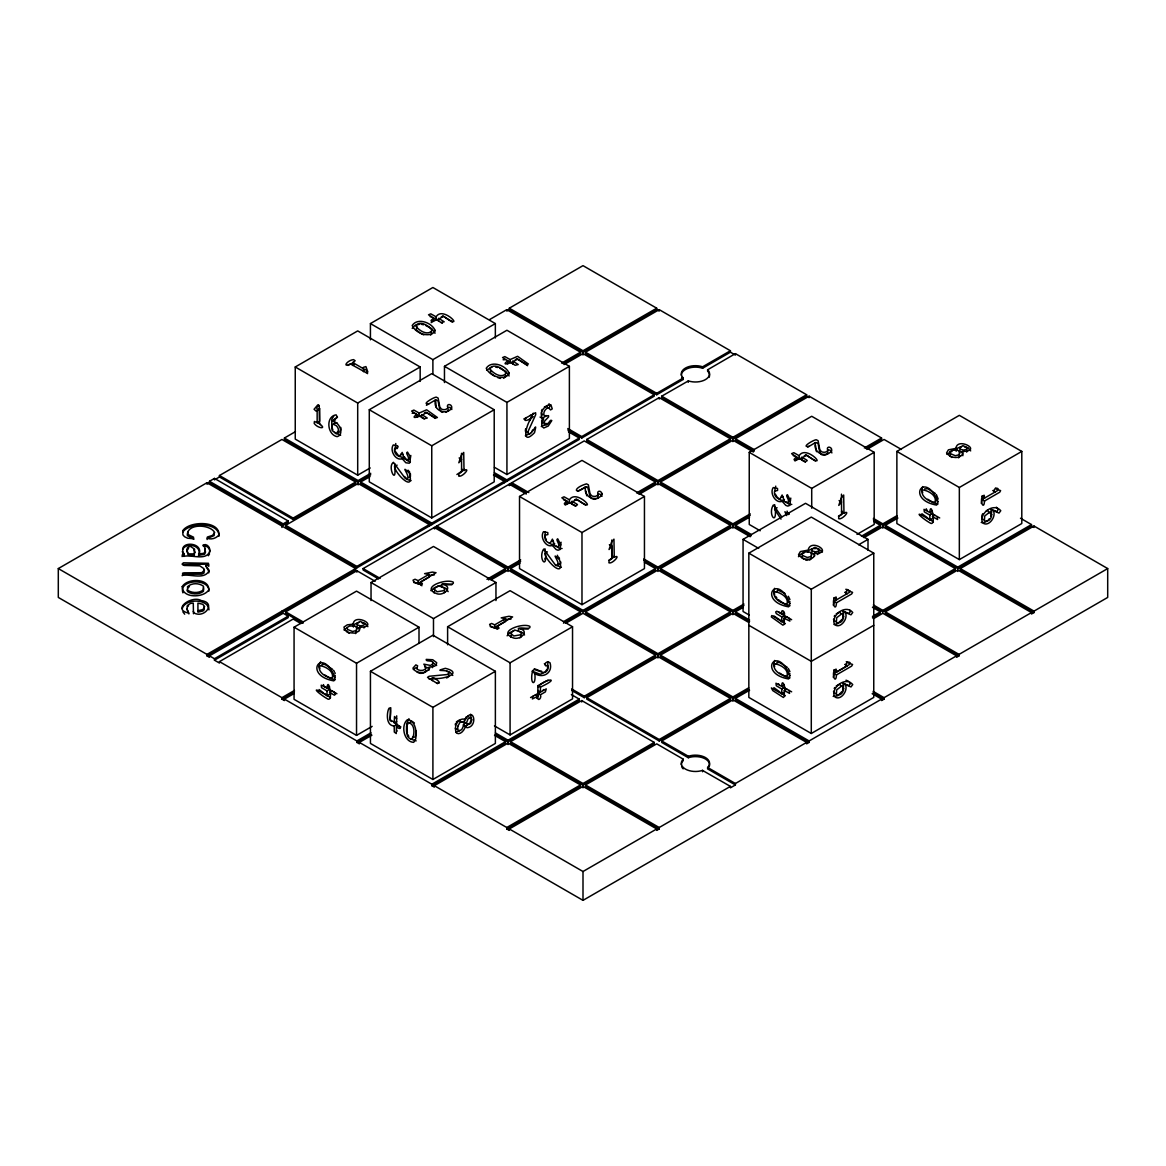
<?xml version="1.0" encoding="UTF-8"?>
<svg xmlns="http://www.w3.org/2000/svg" width="1166" height="1166" viewBox="0 0 1166 1166"><rect width="100%" height="100%" fill="white"/><g stroke="black" fill="none" stroke-linecap="round" stroke-linejoin="round"><path stroke-width="1.5" d="M390.799 707.777L390.085 719.028L391.514 721.535M833.967 602.982L833.253 605.125M833.967 675.114L833.253 677.257M776.235 592.124L777.824 590.083L784.951 593.436M776.235 664.256L777.124 662.346L779.806 662.638L787.298 667.36M471.181 719.772L470.656 714.219M208.772 572.87L208.933 570.028L205.712 565.772L208.933 571.471M208.962 609.891C208.67 598.377 184.986 598.391 182.29 608.55M545.134 531.638L545.222 536.885M208.86 591.177C209.88 578.03 178.223 579.05 182.916 592.853M396.877 448.721L397.781 446.389M981.874 515.459L981.889 518.987L984.206 519.847M525.662 428.796L525.4 430.414A3.862 2.23 -60 0 0 527.119 432.455L528.256 432.032M219.019 536.214C219.354 521.537 188.659 522.47 182.712 532.25M410.301 462.013L410.009 456.168L407.459 452.058C404.602 452.845 410.738 457.859 407.794 460.235L404.427 458.923L402.168 452.408L400.04 456.212C396.44 456.547 393.671 451.81 394.604 448.546L397.635 447.831L397.562 445.849L393.277 444.96C388.832 451.169 397.693 464.112 404.471 456.999L407.153 460.512L410.301 462.042L409.324 463.223L405.841 462.771L401.978 458.442M560.861 562.07L560.657 563.251A3.862 2.23 60 0 1 558.018 563.732M537.905 687.386C542.671 679.239 563.717 676.193 540.426 687.095L537.934 685.652L537.876 696.379L536.666 698.317M455.25 724.902L455.585 723.401M807.98 552.057L808.781 550.425L812.148 548.792M956.033 450.324L957.782 447.977L961.542 446.811M811.332 558.776L811.317 556.561M850.087 590.929L849.154 592.532L833.967 601.306L836.474 602.749L851.646 593.975L852.579 592.372L847.216 590.375L845.51 592.445L847.288 593.742L844.796 592.299M850.087 663.046L849.154 664.664L833.967 673.438L836.474 674.881L851.646 666.107L852.579 664.489L847.216 662.507L845.51 664.576L847.288 665.859L836.474 672.112L833.938 669.925M998.125 489.181L997.192 490.799L982.005 499.558L981.291 503.377M547.539 668.118L547.918 662.055M188.571 548.18L186.779 551.212L188.746 555.322L194.168 555.322L194.722 552.218M194.168 555.322L194.591 549.186L190.233 546.227L187.522 547.641L186.779 549.769L188.746 555.322M204.895 548.807L205.493 552.159L204.618 554.273L198.555 555.41C205.697 541.651 176.416 540.018 183.878 553.792L183.878 555.235L182.071 556.561M198.555 555.41C202.84 546.111 186.749 541.52 182.756 549.332M798.462 556.707L800.386 554.462L803.986 553.121M842.639 618.009L843.601 613.841L842.668 610.926L848.469 613.389L850.014 612.296L849.737 610.168M842.639 690.126L843.601 685.972L842.668 683.057L848.469 685.506L850.014 684.413L849.737 682.299M990.677 516.261L991.654 512.093L990.721 509.178L996.945 511.568L998.271 509.294L996.289 507.166M541.476 411.088L542.117 409.426M412.21 328.389L414.79 325.503L419.745 324.206M337.411 417.137L332.223 421.334C339.044 420.97 344.888 434.568 337.134 436.652C327.194 434.801 325.431 416.408 336.099 414.848L337.411 417.137L332.223 421.334M507.123 635.805L509.44 632.934L514.089 630.485M533.241 413.187L529.568 420.678M182.188 575.712L183.936 574.284L201.733 574.153L204.094 572.914L203.846 570.072M208.772 571.427C203.744 579.75 190.175 573.934 182.625 575.304L182.625 573.206L183.936 572.841L201.733 572.71L204.4 570.218L203.846 568.629L199.838 565.86L184.155 565.452L182.071 564.125L183.397 562.828L208.393 563.28L208.743 564.956L205.712 565.772M469.577 723.212L465.438 726.301C464.636 729.785 460.643 735.236 456.649 733.225C453.341 727.89 457.261 718.037 464.301 719.116L465.219 719.903C473.571 704.934 478.526 726.826 466.968 727.701L463.077 724.975M321.583 665.276L322.37 664.256L325.037 664.547L332.543 669.269M470.262 722.118L470.802 720.982M464.491 469.417L456.897 474.504M774.588 588.32L773.86 590.929L774.647 594.5M774.588 660.452L773.86 663.06L774.647 666.631M922.627 486.586L921.898 489.181L922.7 492.752M208.743 566.399L208.393 564.723L206.688 564.155L182.712 564.606M335.181 675.58L333.534 676.703M789.936 601.539L788.303 602.676M789.936 673.671L788.303 674.793M611.859 546.154L609.046 549.536L611.582 542.015L613.957 539.158L614.249 557.275C621.653 553.573 612.398 564.402 608.914 562.799L609.118 560.598L611.859 558.645L611.859 546.154L609.352 544.711M530.341 415.227L532.833 416.67C527.119 420.168 519.584 448.123 534.509 432.673C537.643 419.979 533.751 432.251 529.626 433.898A3.862 2.23 -60 0 1 527.892 431.857L535.733 414.63L535.617 412.691L523.782 419.017M532.017 431.231L532.673 429.992M188.207 531.375L187.362 535.617L193.993 539.144M546.985 669.269L545.367 671.587M540.062 417.078L543.545 418.988L541.738 424.497L542.103 426.552L543.779 427.995L548.268 426.027L551.81 420.547C549.711 418.463 548.428 426.29 544.916 424.92L544.362 421.349L548.559 416.962L548.545 415.635C544.843 415.592 540.63 418.9 541.782 422.923L544.435 423.098M834.215 616.289L834.739 615.429M834.215 688.421L834.739 687.561M982.253 514.556L982.778 513.681M333.84 424.424L334.205 423.229L337.28 423.141M395.77 443.517L394.997 450.149M775.74 486.135L774.676 491.265M841.969 619.365L837.815 623.621L834.142 624.524M841.969 691.496L837.815 695.752L833.194 696.394M208.335 555.73L209.486 553.952M434.729 590.521L434.073 592.896M511.32 634.727L510.664 637.117M490.42 370.22L490.653 373.135L494.646 376.05M333.913 415.606L331.727 419.775L331.785 426.596M318.741 405.214L316.569 407.823L317.648 409.645L319.644 408.741L319.644 421.247L317.152 422.69L314.412 421.465L314.208 423.447C317.939 428.753 327.529 429.219 319.542 424.06L319.251 405.622L317.779 404.894L314.077 409.266L316.03 411.088L319.644 408.741M409.689 722.526L411.948 721.302L414.382 722.993M430.91 590.666L434.422 587.708L440.908 585.332M988.229 520.051L989.191 518.914M343.97 629.961L347.308 627.716M946.777 454.172L952.024 451.373M187.332 606.99L188.528 605.679M486.645 370.118L492.023 367.101M413.347 669.517L415.868 667.754L417.122 668.133M408.96 718.693L406.657 723.78L407.357 732.846M542.875 690.447L543.735 689.543M802.427 555.672L801.742 557.523L803.797 559.228M950.465 453.924L949.78 455.775L951.835 457.48M547.043 423.375L541.286 426.552M548.792 408.333L549.856 406.438L549.026 403.698M546.067 415.519L544.507 416.189C542.423 413.245 545.134 408.479 548.428 407.648L550.571 409.922L552.247 408.872L550.877 404.719C544.551 404.063 537.613 414.907 543.545 418.988M357.277 625.093L356.985 627.104L359.682 628.576M812.046 551.066L811.755 553.063L814.436 554.55M960.084 449.318L959.793 451.315L962.489 452.802M363.894 627.935L364.681 627.221M432.455 667.652L433.023 665.261M966.701 452.146L966.949 449.989M456.416 721.841L459.04 720.253L461.969 722.352M526.114 417.807C521.377 423.171 531.419 419.148 532.833 416.67M355.674 633.604L356.563 630.602M958.481 457.83L959.385 457.028M402.999 454.361L400.419 454.405M549.273 543.094L551.839 544.507L554.71 543.735C547.933 550.848 539.071 537.905 543.502 531.696L547.787 532.585L547.86 534.567L544.828 535.281C543.895 538.546 546.665 543.283 550.265 542.948L552.407 539.144L553.252 541.082L552.188 541.651M775.419 494.195C776.731 497.343 780.797 502.269 784.427 499.602C777.664 506.714 768.802 493.772 773.233 487.577L777.518 488.452L777.591 490.449L774.559 491.163C773.626 494.428 776.396 499.15 779.996 498.829L782.124 495.011L782.984 496.964L781.205 497.401M187.566 588.116L189.388 586.556M533.051 696.189L532.381 698.944L537.905 696.204C536.608 702.34 542.19 698.726 540.426 694.747L545.367 691.89L546.256 688.902L530.559 697.56M614.453 556.721L608.681 560.35M466.342 716.682L464.083 721.244L465.861 723.401M844.184 512.588L838.412 516.232M320.708 661.647L319.09 664.97L319.892 668.541M547.991 680.157L537.934 685.652M597.211 498.552L598.26 497.722C596.467 494.107 599.936 492.256 602.064 496.25M430.502 335.123L431.712 333.767L431.362 331.946M924.682 488.86L927.845 488.773L935.351 493.48M530.413 433.315L525.341 435.807M681.308 764.765A14.138 8.162 0 0 1 683.189 760.684L683.276 759.183L656.706 743.85L585.492 784.951L585.492 786.394L659.213 828.953L659.213 827.51L585.492 784.951M809.117 742.407L735.411 699.848L735.411 698.405L809.117 740.964L809.117 742.407L806.624 743.85L806.624 742.407L735.411 783.508L735.411 784.951L707.602 768.904L707.675 767.403A14.138 8.162 0 0 0 705.43 757.55A14.138 8.162 0 0 0 688.363 756.253L661.705 740.964L661.705 742.407L688.275 757.74A14.138 8.162 0 0 1 704.045 758.279A14.138 8.162 0 0 1 709.088 766.878M417.166 326.888L416.029 329.555L419.585 332.631M459.608 730.426L455.717 732.394M431.201 322.618L433.679 321.102L433.679 318.216C424.22 324.935 443.197 318.522 442.818 315.855L452.248 322.151M544.333 672.52L540.222 674.283L532.221 671.208C540.426 680.317 553.573 673.992 550.002 662.769C546.271 659.723 542.35 665.903 548.035 665.932L548.035 668.672A3.862 2.23 -60 0 1 545.396 672.184L542.846 672.461L534.407 669.488L532.658 670.625C529.072 684.908 536.637 687.357 534.728 672.651M836.226 613.826L839.52 612.135L840.73 613.418M836.226 685.958L839.52 684.267L840.73 685.55M987.121 521.042L984.498 522.47L981.233 522.514M354.173 364.594L352.744 365.424L352.744 362.539L355.164 360.775L353.56 359.624C347.089 360.192 341.886 368.252 350.354 363.923L366.474 372.887L367.844 371.969L365.905 366.59L363.355 367.363L363.573 371.677L363.792 369.491L365.905 369.476L367.567 373.659M370.205 467.96L357.7 475.174L295.246 439.101L295.246 366.984L357.7 330.911L420.168 366.984L420.168 381.399M370.424 339.802L370.424 323.58L432.892 287.506L495.346 323.58L495.346 337.994M347.949 365.439L353.56 362.495M442.395 323.332L428.534 314.805L430.779 313.843L436.113 316.802C443.299 304.938 466.939 332.295 444.188 316.715M960.288 568.571L1033.994 611.13L1033.994 612.573L960.288 570.014L960.288 568.571L1033.994 526.026L1107.7 568.571L1107.7 597.429L583 900.356L58.3 597.429L58.3 568.571L206.965 482.739L355.63 568.571L355.63 570.014L206.965 655.846L206.965 654.403L355.63 568.571M209.457 482.739L209.457 481.296L214.457 478.41L288.162 520.969L288.162 522.412L283.178 525.298L209.457 482.739L206.965 484.181L206.965 482.739M219.456 476.967L219.456 475.524L281.924 439.465L355.63 482.024L355.63 483.467L293.162 519.526L219.456 476.967L214.457 479.853L214.457 478.41M370.73 474.751L358.122 482.024L284.417 439.465L284.417 438.022L295.45 431.653M489.472 319.644L506.787 309.646L580.508 352.19L580.508 353.633L563.178 363.646M509.294 309.646L509.294 308.203L583 265.644L656.706 308.203L656.706 309.646L583 352.19L509.294 309.646L506.787 311.089L506.787 309.646M295.246 366.984L357.7 403.042L420.168 366.984M370.424 323.58L432.892 359.638L495.346 323.58M369.287 409.732L431.755 373.659L494.209 409.732L494.209 481.85L431.755 517.923L369.287 481.85L369.287 409.732L431.755 445.791L494.209 409.732M444.465 382.55L444.465 366.328L506.933 330.255L569.387 366.328L569.387 438.445L506.933 474.518L494.442 467.304M426.435 405.316L435.545 399.923C432.411 410.432 445.951 415.854 451.752 408.217C452.525 403.48 445.208 403.174 448.021 408.1L445.645 409.47A3.862 2.23 0 0 1 441.287 408.945L439.771 406.861L438.125 398.072L436.273 397.14C433.052 397.387 420.576 405.214 428.986 403.713M512.676 363.894L512.676 361.023L518.214 364.55L515.183 365.279L502.575 357.554L504.82 356.592L510.154 359.565L517.587 356.315L528.373 363.996L526.638 364.564L518.229 359.463L515.357 359.449M416.743 417.355L416.743 414.469C407.298 421.188 426.275 414.775 425.882 412.094L435.312 418.405M416.743 414.469L411.598 411.059L413.857 410.082L419.192 413.055L426.625 409.805L437.396 417.501L435.676 418.055L427.266 412.953L424.38 412.939M209.457 481.296L283.178 523.855L288.162 520.969M219.456 475.524L293.162 518.083L355.63 482.024M284.417 438.022L358.122 480.581L370.73 473.309M561.604 363.107L580.508 352.19M509.294 308.203L583 350.747L656.706 308.203M568.41 431.77L579.254 438.022L579.254 439.465L356.883 567.857L285.67 526.74L285.67 525.298L358.122 483.467L429.336 524.583L429.336 526.026M360.629 482.024L431.843 523.14L431.843 524.583L360.629 483.467L360.629 482.024L370.074 476.559M564.096 364.55L583 353.633L654.213 394.749L654.213 396.192L581.747 438.022L567.813 429.977M730.412 350.747L702.602 366.809A14.138 8.162 0 0 0 685.448 368.062A14.138 8.162 0 0 0 683.189 377.915L683.276 379.416L656.706 394.749L585.492 353.633L585.492 352.19L659.213 309.646L730.412 350.747L730.412 352.19L702.602 368.252A14.138 8.162 0 0 0 681.308 375.277M394.618 466.56C394.778 473.25 415.213 493.757 409.31 473.105C399.88 464.039 408.566 473.556 407.925 477.958A3.862 2.23 60 0 1 405.287 478.424L393.438 462.334C386.893 466.56 397.052 486.411 394.618 466.56L397.11 465.117M444.465 366.328L506.933 402.387L569.387 366.328M461.517 469.096L464.01 470.539C471.414 466.837 462.159 477.666 458.675 476.063L458.879 473.862L461.619 471.909L461.517 453.312M285.67 525.298L356.883 566.414L579.254 438.022M567.813 428.534L581.747 436.58L654.213 394.749M585.492 352.19L656.706 393.306L683.276 377.973M206.965 655.846L209.457 657.289L209.457 655.846L283.178 613.287L288.162 616.173L288.162 617.616L214.457 660.175L214.457 658.732L288.162 616.173M303 623.3L285.67 613.287L285.67 611.844L356.883 570.742L375.16 581.295M378.6 578.948L363.122 570.014L363.122 568.571L584.253 440.908L655.452 482.024L655.452 483.467L638.137 493.466M586.746 439.465L659.213 397.635L730.412 438.751L730.412 440.194L657.959 482.024L586.746 440.908L586.746 439.465L657.959 480.581L730.412 438.751M661.705 396.192L688.363 380.903A14.138 8.162 0 0 0 705.43 379.606A14.138 8.162 0 0 0 707.675 369.753L735.411 353.633L806.624 394.749L806.624 396.192L732.918 438.751L661.705 397.635L661.705 396.192L732.918 437.308L806.624 394.749M520.648 561.298L508.041 568.571L436.827 527.469L434.335 528.898L434.335 527.469L505.548 568.571L505.548 570.014L488.51 579.852M525.72 492.227L511.787 484.181L509.294 485.624L509.294 484.181L526.318 494.02M214.457 660.175L219.456 663.06L219.456 661.618L293.162 619.059L300.974 623.577M519.526 496.468L581.98 460.395L644.448 496.468L644.448 568.585L581.98 604.658L519.526 568.585L519.526 496.468L581.98 532.527L644.448 496.468M371.036 600.563L371.036 582.519L433.49 546.46L495.958 582.519L495.958 600.563M372.143 726.374L356.534 735.382L294.065 699.323L294.065 627.191L356.534 591.133L419.002 627.191L419.002 643.428M421.946 585.74L420.503 584.909L420.503 582.023C427.397 586.585 413.391 583.991 413.041 580.172L415.052 579.24L418.113 580.639L428.928 574.386L428.928 577.272L418.113 583.525L413.653 582.432M420.503 582.023L436.04 572.725L432.382 572.083L424.599 573.643L428.928 574.386M578.045 491.265L585.769 486.892L587.679 487.096L590.011 496.483L591.526 498.567M566.982 501.205C557.537 507.924 576.5 501.511 576.121 498.829C601.51 517.004 577.083 487.68 569.431 499.791L564.082 496.818L561.837 497.795L566.982 501.205L566.982 504.091L565.219 505.097M219.456 661.618L281.924 697.676L294.473 690.432M486.965 579.298L505.548 568.571M436.827 527.469L436.827 526.026L508.041 567.128L520.648 559.855M636.563 492.941L655.452 482.024M281.924 697.676L281.924 699.119L294.473 691.875M281.924 699.119L284.417 700.562L284.417 699.119L293.832 693.697M491.017 579.852L508.041 570.014L580.508 611.844L580.508 613.287L563.47 623.125M644.434 562.201L655.452 568.571L655.452 570.014L583 611.844L510.548 570.014L510.548 568.571L519.992 563.12M639.055 494.384L657.959 483.467L730.412 525.298L730.412 526.74L657.959 568.571L643.778 560.394M750.248 515.299L732.918 525.298L660.452 483.467L660.452 482.024L732.918 440.194L753.396 452.014M754.315 451.096L735.411 440.194L735.411 438.751L809.117 396.192L881.583 438.022L881.583 439.465L865.901 448.516M547.35 551.853L544.843 553.296C545.018 559.986 565.452 580.493 559.534 559.84C550.119 550.789 558.791 560.292 558.164 564.694A3.862 2.23 60 0 1 555.526 565.175L543.677 549.069C537.351 558.849 548.705 572.404 544.959 548.792M371.036 582.519L433.49 618.592L495.958 582.519M294.065 627.191L356.534 663.265L419.002 627.191M323.419 684.559L324.031 686.22L329.526 689.47L327.019 690.913L321.524 687.663L321.218 685.142L327.019 688.086L329.526 686.643M327.019 688.086C327.996 675.347 333.622 700.912 328.083 699.177C319.542 694.644 307.124 683.159 327.019 695.738L329.526 694.295M760.174 530.778L749.242 524.467L749.242 452.335L811.711 416.277L874.179 452.335L874.179 524.467L856.995 534.378M370.438 671.295L432.907 635.222L495.375 671.295L495.375 743.427L432.907 779.486L370.438 743.427L370.438 671.295L432.907 707.354L495.375 671.295M447.613 644.769L447.613 626.74L510.081 590.681L572.535 626.74L572.535 698.871L510.081 734.93L494.457 725.922M611.742 540.047L611.742 555.832L612.514 555.38M497.08 629.115L497.08 626.229C503.989 630.791 489.982 628.197 489.633 624.378L491.629 623.46L494.69 624.859L505.519 618.607L505.519 621.493L494.69 627.745L490.23 626.638M497.08 626.229L512.617 616.931L508.959 616.289L501.191 617.863L505.519 618.607M807.761 447.146L815.515 442.541C812.367 453.049 825.907 458.457 831.708 450.819C832.48 446.082 825.164 445.776 827.977 450.703L825.615 452.073A3.862 2.23 0 0 1 821.258 451.548L819.742 449.478L818.095 440.675L816.229 439.742C813.008 440.005 800.532 447.831 808.956 446.33M796.713 457.072C787.254 463.791 806.231 457.378 805.852 454.711C831.241 472.871 806.814 443.561 799.147 455.673L793.813 452.7L791.568 453.661L796.713 457.072L796.713 459.958L794.95 460.978M284.417 699.119L356.883 740.964L370.992 732.802M563.47 621.682L580.508 611.844M510.548 568.571L583 610.401L655.452 568.571M643.778 558.951L657.959 567.128L730.412 525.298M660.452 482.024L732.918 523.855L750.248 513.856M864.327 447.977L881.583 438.022M356.883 740.964L356.883 742.407L370.992 734.245M356.883 742.407L359.376 743.85L359.376 742.407L371.925 735.163M565.976 623.125L583 613.287L655.452 655.132L655.452 656.575L584.253 697.676L571.646 690.403M585.492 611.844L657.959 570.014L730.412 611.844L730.412 613.287L657.959 655.132L585.492 613.287L585.492 611.844L657.959 653.689L730.412 611.844M743.937 605.489L732.918 611.844L660.452 570.014L660.452 568.571L732.918 526.74L750.248 536.739M751.166 535.835L735.411 526.74L735.411 525.298L749.592 517.106M866.834 449.42L884.076 439.465L901.405 449.464M396.702 721.623L394.21 723.066L394.502 716.507L396.644 718.766M400.9 726.957L399.151 725.937L396.644 727.38C407.196 732.204 392.155 718.985 390.027 720.646C393.059 689.572 379.883 725.398 394.21 725.966L396.702 724.523M777.081 507.735L774.574 509.163L781.016 519.132M749.242 452.335L811.711 488.394L874.179 452.335M447.613 626.74L510.081 662.798L572.535 626.74M749.315 615.109L743.063 611.494L743.063 539.377L805.531 503.304L868 539.377L868 550.192M896.873 451.417L959.341 415.344L1021.795 451.417L1021.795 523.534L959.341 559.607L896.873 523.534L896.873 451.417L959.341 487.475L1021.795 451.417M748.834 553.165L811.288 517.092L873.757 553.165L873.757 697.414L811.288 733.487L748.834 697.414L748.834 553.165L811.288 589.224L873.757 553.165M842.246 511.262L841.473 511.699L843.965 513.142C851.369 509.455 842.129 520.284 838.645 518.666L838.835 516.48L841.575 514.527L841.473 494.165M431.843 784.237L505.548 741.678L505.548 743.121L431.843 785.68L431.843 784.237L359.376 742.407M495.448 732.962L508.041 740.235L579.254 699.119L579.254 700.562L508.041 741.678L495.448 734.405M571.646 688.96L584.253 696.233L655.452 655.132M660.452 568.571L732.918 610.401L743.937 604.046M861.426 536.214L880.33 525.298L880.33 526.74L863 536.739M873.378 518.404L882.822 523.855L896.945 515.707M873.378 519.847L882.822 525.298L896.945 517.15M431.843 785.68L434.335 787.123L434.335 785.68L508.041 743.121L580.508 784.951L580.508 786.394L506.787 828.953L506.787 827.51L580.508 784.951M510.548 741.678L581.747 700.562L654.213 742.407L654.213 743.85L583 784.951L510.548 743.121L510.548 741.678L583 783.508L654.213 742.407M586.746 697.676L657.959 656.575L730.412 698.405L730.412 699.848L659.213 740.964L586.746 699.119L586.746 697.676L659.213 739.521L730.412 698.405M748.659 689.31L732.918 698.405L660.452 656.575L660.452 655.132L732.918 613.287L748.659 622.382M749.592 621.478L735.411 613.287L735.411 611.844L743.296 607.297M863.933 537.657L882.822 526.74L955.289 568.571L955.289 570.014L882.822 611.844L873.378 606.393M1033.994 526.026L1033.994 527.469L1031.487 526.026L957.782 568.571L885.329 526.74L885.329 525.298L897.878 518.054M858.628 544.784L868 539.377M932.319 510.868L929.827 512.311C930.803 499.558 936.429 525.123 930.891 523.388C922.35 518.855 909.932 507.37 929.827 519.949L932.319 518.506M939.709 517.952L924.026 509.367L924.332 511.874L929.827 515.124L932.319 513.681M934.841 515.139L932.348 516.582L937.581 519.497L937.202 516.567M781.788 614.059C780.389 607.705 785.884 611.567 784.31 615.517L781.788 616.872L776.294 613.622L775.696 611.961L776.847 611.203L781.788 614.059L784.281 612.616M982.005 499.558L984.512 501.001L999.685 492.241L1000.617 490.624L995.254 488.627L993.549 490.697L995.327 491.994L992.834 490.551M778.451 611.727L784.281 615.429L784.281 620.254L781.788 621.697L773.131 616.071L771.732 615.59L771.353 616.931L782.852 625.136L784.31 624.335L784.31 618.33L786.802 616.887L791.656 619.7M660.452 655.132L732.918 696.962L748.659 687.867M872.46 616.391L880.33 611.844L880.33 613.287L872.46 617.834M873.378 604.95L882.822 610.401L955.289 568.571M885.329 525.298L957.782 567.128L1031.487 524.583L1031.487 526.026M506.787 828.953L509.294 830.396L509.294 828.953L583 786.394L656.706 828.953L656.706 830.396L659.213 828.953M661.705 740.964L732.918 699.848L806.624 742.407M735.411 698.405L749.592 690.214M873.378 618.752L882.822 613.287L956.543 655.846L956.543 657.289L959.035 655.846L959.035 654.403L885.329 611.844L885.329 613.287L959.035 655.846M885.329 611.844L957.782 570.014L1031.487 612.573L1031.487 614.016L1033.994 612.573M873.757 625.282L811.288 661.355L748.834 625.282M784.281 684.748L781.788 686.191C781.73 676.907 786.861 689.441 784.281 692.385L781.788 693.828L771.382 687.925L772.752 690.607L783.392 697.472L784.31 696.452L784.31 690.461L786.802 689.019M791.656 691.817L775.973 683.232L776.294 685.754L781.788 689.004L784.281 687.561M509.294 828.953L583 871.512L656.706 828.953M659.213 827.51L730.412 786.394L730.412 787.837L735.411 784.951M809.117 740.964L881.583 699.119L881.583 700.562L884.076 699.119L884.076 697.676L956.543 655.846M959.035 654.403L1031.487 612.573M1033.994 611.13L1107.7 568.571M434.626 400.594L436.273 400.025L438.125 400.958L439.771 409.747L441.287 411.831A3.862 2.23 0 0 0 442.614 412.356M814.582 443.197L816.229 442.628L818.095 443.561L819.742 452.364L821.258 454.434A3.862 2.23 0 0 0 825.615 454.959L827.977 453.589C825.615 449.333 831.081 448.458 831.883 452.933M503.639 378.294L505.767 376.516L505.403 374.694M688.275 756.297L688.363 757.696M730.412 786.394L702.5 770.391A14.138 8.162 0 0 1 685.448 769.094A14.138 8.162 0 0 1 683.189 759.241M817.162 554.55L819.45 553.18L818.896 551.737M447.657 407.4L449.974 407.459L451.84 409.514M808.898 560.205L810.443 559.578M445.645 412.356L448.021 410.986L448.225 409.528M544.42 406.817L546.898 406.438L547.612 407.969M446.418 677.927L447.948 677.344M441.302 316.7L443.546 316.452M574.619 499.675L578.788 500.593M804.351 455.556L807.222 455.571L815.282 461.007M403.567 457.626L399.049 456.358L395.463 451.577M503.114 359.769L505.301 359.638M412.137 413.26L414.338 413.143L424.205 418.769L427.237 418.04L421.698 414.513L421.698 417.399L424.22 418.842M183.878 553.792L182.071 555.118L183.834 556.386C191.137 554.185 207.096 561.633 209.865 550.629C210.026 547.291 207.082 543.575 203.511 544.813L202.869 545.382L204.895 547.364L205.245 551.882L203.598 553.34L198.555 553.967M791.787 504.397L789.324 504.426L786.073 502.123M562.056 548.516L559.607 548.545L556.342 546.242M358.734 622.6L354.012 624.466L353.385 627.031C350.106 610.241 382.433 626.667 359.565 627.293L359.565 630.179M416.175 740.891L411.015 739.113M441.885 584.326C444.421 582.475 454.653 586.104 453.312 582.198C446.593 578.219 420.664 587.066 435.982 593.392C443.576 597.05 454.521 585.944 441.885 584.326L441.885 587.198M518.476 628.532C521.013 626.696 531.244 630.325 529.903 626.404C523.184 622.425 497.241 631.287 512.574 637.613C520.153 641.271 531.113 630.15 518.476 628.532L518.476 631.418M936.342 500.928L938.091 498.888L936.342 494.544M428.811 575.508L434.452 574.809M429.117 679.166L433.985 678.787M197.929 610.722L202.942 609.57L204.604 606.524L202.695 604.265L197.929 603.114L197.929 612.165L202.942 611.013L204.196 609.731L204.137 606.816M203.511 546.256C207.082 545.018 210.026 548.734 209.865 552.072M511.043 619.029L503.45 619.7M411.146 480.611L408.042 479.853L404.471 476.5M561.385 567.361L556.153 565.044M445.762 584.749L451.825 584.793M520.969 629.028L528.402 628.999M432.324 680.667L432.324 677.781C438.212 680.973 466.181 673.525 445.339 668.322C432.775 671.966 445.368 669.197 448.852 671.951A3.862 2.23 0 0 1 447.948 674.458L429.117 676.28L427.499 677.359L437.571 683.684M813.504 548.559L816.404 548.574M340.661 435.166L334.627 432.324M188.746 553.879L194.168 553.879M428.971 670.231L428.971 667.346L434.656 666.15L436.259 664.809L436.652 662.638L432.717 659.737L426.202 659.402C425.444 662.259 432.863 659.46 433.431 663.206L430.618 665.465L423.841 664.154L425.954 667.302L429.686 668.424M986.363 510.679L987.558 510.387L989.176 513.011M430.167 316.7L431.26 316.89M793.201 455.556L799.147 458.544L799.147 455.673M563.47 499.689L569.431 502.677L569.431 499.791M465.438 726.301L463.762 725.82M836.168 621.595L833.85 620.735L833.544 619.175M836.168 693.726L833.85 692.866L833.544 691.307M938.076 503.974L933.092 502.648L927.713 499.223M790.038 605.722L785.053 604.396L778.261 599.63M790.038 677.854L785.053 676.528L779.675 673.103M335.269 679.763L330.284 678.423L324.906 675.012M956.193 448.356L948.424 449.828L946.588 452.889C949.896 457.961 959.05 459.593 962.737 454.07L962.373 451.519C985.241 450.878 952.913 434.466 956.193 451.242M353.385 624.145L347.308 624.83L343.97 627.075L344.786 630.106L349.042 633.255M995.443 488L997.732 488.437M848.513 589.821L845.802 589.296M993.213 510.621L999.014 513.084L1000.763 510.737C994.088 502.269 979.046 512.996 982.399 522.528C988.083 528.198 996.945 516.334 993.213 510.621L990.721 509.178M845.175 612.369L850.976 614.832L852.725 612.485C846.05 604.017 830.994 614.744 834.36 624.276C840.045 629.946 848.906 618.082 845.175 612.369L842.668 610.926M845.175 684.5L850.976 686.949L852.725 684.602C846.05 676.149 830.994 686.876 834.36 696.408C840.045 702.078 848.906 690.214 845.175 684.5L842.668 683.057M467.581 716.172L469.082 717.003M334.729 419.891L335.473 419.979M540.339 671.018L541.636 671.179M814.32 553.267C834.71 553.85 810.632 537.439 808.155 550.104L800.386 551.576L798.55 554.637C801.858 559.709 810.997 561.342 814.699 555.818L814.32 553.267L814.32 556.153M846.268 661.734L849.693 662.317M964.442 446.826L968.217 448.05L970.68 450.892M361.649 622.615L365.41 623.825L367.873 626.681M805.575 560.03L807.266 560.35M446.68 671.31L450.222 672.476L452.802 675.435M544.376 663.585L545.732 665.815M421.596 324.352L423.579 324.76M495.652 367.101L497.62 367.509M441.127 322.53L444.173 321.801L438.635 318.274L438.635 321.146M442.934 587.46L445.82 588.393L448.152 591.628M519.511 631.666L522.397 632.613L524.54 634.974M456.839 729.493L455.338 728.269M497.809 377.653L500.418 378.44M424.715 666.908L426.086 667.914C424.57 671.193 419.075 671.222 416.714 668.788L417.617 665.801L415.868 664.868L412.953 668.133C415.548 673.933 428.418 674.516 428.971 667.346M788.405 501.336L790.242 501.395L790.796 498.086M408.45 458.719L410.286 458.792L410.826 455.469M558.689 545.455L560.525 545.528L561.065 542.219M817.76 548.822L822.467 551.926M436.667 683.043C443.692 684.457 435.18 677.767 432.324 677.781M542.584 414.95L541.257 412.735M337.309 431.93L339.976 432.032L340.953 429.103A4.3 2.492 60 0 0 340.705 427.324M845.991 680.201L848.25 681.046M534.29 668.73L538.838 670.435M425.692 325.474L431.799 328.681L435.049 333.228M499.733 368.223L505.84 371.429L509.09 375.977M412.4 737.349L415.285 736.999L416.247 730.98M702.5 366.765L702.602 368.252M432.717 662.623L436.652 665.524M423.768 334.904L420.591 333.301M1020.469 518.214L1031.487 524.583M656.706 309.646L659.213 311.089L659.213 309.646M730.412 352.19L735.411 355.076L735.411 353.633M806.624 396.192L809.117 397.635L809.117 396.192M799.235 458.53L805.385 461.678L807.207 460.657L806.697 460.031L801.669 457.13L801.669 460.016L805.429 462.188M735.411 438.751L754.315 449.653M839.083 500.578L841.575 502.021L838.777 505.403L841.298 497.882L843.688 495.04L843.965 513.142M874.034 521.654L880.33 525.298M735.411 525.298L751.166 534.392M872.46 607.297L880.33 611.844M743.063 539.377L758.687 548.384M352.744 362.539L363.573 368.791M784.31 615.517L789.163 618.315L789.878 621.099L784.31 618.33M569.504 502.663L575.654 505.811L577.476 504.776L576.966 504.149L571.938 501.249L571.938 504.135L575.712 506.306M844.796 664.416L847.288 665.859M494.413 472.711L506.787 479.853L506.787 481.296L494.413 474.154M528.825 492.577L511.787 482.739L511.787 484.181M735.411 611.844L749.592 620.035M873.101 691.351L884.076 697.676M873.101 692.779L884.076 699.119M493.466 475.043L504.295 481.296L504.295 482.739M872.168 693.697L881.583 699.119M459.113 457.976L461.619 459.419L458.806 462.785L461.342 455.265L463.718 452.423L464.01 470.539M611.742 555.832L614.249 557.275M784.31 690.461L789.542 693.376L789.163 690.447M320.519 424.497L316.715 422.005M363.122 568.571L380.16 578.409M707.602 767.461L735.411 783.508M355.63 570.014L354.377 569.3L354.377 570.742M571.369 694.572L579.254 699.119M537.934 690.491L540.426 691.934L540.426 687.095M537.934 693.304L540.426 694.747M535.413 694.761L537.905 696.204M285.67 611.844L303 621.857M494.515 735.309L505.548 741.678M336.901 693.726L332.033 690.928L329.541 692.371L334.394 695.169L335.385 694.353L334.394 692.356L329.541 689.543M58.3 568.571L206.965 654.403M209.457 655.846L214.457 658.732M434.335 785.68L506.787 827.51M927.393 517.762L921.898 513.74M527.63 365.701L516.859 358.603C517.238 361.271 498.276 367.684 507.72 360.964L507.72 363.85M585.551 505.14L579.589 501.249M779.354 691.627L773.86 687.619M323.215 692.721L319.09 689.529M933.398 521.945L928.442 518.462M785.345 623.693L774.137 616.056M785.345 695.825L780.404 692.327M330.59 697.734L324.585 693.537M927.305 510.781L926.227 508.77M779.267 684.661L778.451 683.859M683.276 379.416L683.189 379.358A14.138 8.162 0 0 1 681.789 377.39M416.714 671.674C419.075 674.108 424.57 674.079 426.086 670.8L425.954 670.188M447.919 674.065L448.852 674.837A3.862 2.23 0 0 1 448.866 676.586M184.694 614.205L182.887 611.859M787.997 512.807L789.222 514.148M786.729 515.591L784.907 511.772L788.522 514.527M558.281 556.925L559.505 558.266M408.042 470.19L409.82 472.303M775.623 596.292L776.95 598.143M788.303 596.292L789.936 599.528M788.303 668.424L789.936 671.66M333.534 670.333L334.307 671.397M781.745 516.917L773.393 504.936C767.082 514.716 778.422 528.285 774.69 504.674M193.702 549.244L194.882 552.261M188.907 613.928L186.939 608.812M183.878 555.235L182.29 551.562M781.934 501.045L785.797 505.374L787.764 506.102L789.848 505.344L790.388 500.491L787.414 494.675C784.572 495.448 790.694 500.476 787.75 502.838L784.383 501.526L782.984 496.964M552.203 545.178L556.08 549.507L558.033 550.221L560.117 549.477L560.671 544.609L557.698 538.794C554.841 539.581 560.963 544.595 558.018 546.971L554.652 545.659L553.252 541.082M397.081 731.184L396.702 730.135M407.983 734.769L408.8 736.46M545.688 538.313L546.344 539.698M332.223 428.257L332.849 429.758M186.968 590.04L187.639 591.672C192.186 594.762 199.109 594.747 203.452 591.308L203.467 587.679M962.883 455.717L962.373 451.519M359.565 627.293L359.099 631.025L354.974 633.138L349.406 632.73L346.812 631.564L346.856 630.544M207.082 539.523L207.359 538.473L214.121 535.573L214.355 532.702M787.094 511.102L787.327 511.845M557.377 555.235L557.596 555.978M334.846 672.476L335.181 673.569M959.37 454.813L959.676 456.023M544.959 558.237L545.251 559.593M193.279 611.348L194.066 612.981C204.648 618.782 216.687 602.56 201.252 600.592C191.865 594.922 171.285 609.541 188.703 613.083L187.216 609.687L187.332 605.548L190.51 603.42L193.279 603.099L193.469 613.739M815.515 445.427L816.462 451.679M586.017 491.105L586.731 495.798M436.259 407.502L435.545 399.923M410.417 473.775L410.417 476.515A3.862 2.23 60 0 1 408.916 477.404M981.976 496.046L984.512 498.232L984.191 495.259L982.384 496.075C979.644 501.963 984.031 510.504 984.512 501.001M833.938 597.794L836.474 599.98L836.153 597.007L834.346 597.823C831.606 603.711 835.993 612.252 836.474 602.749M836.474 672.112L836.153 669.138L834.346 669.94C831.606 675.843 835.993 684.369 836.474 674.881M959.341 487.475L959.341 559.607M957.782 567.128L957.782 568.571M957.782 570.014L957.782 571.457M929.827 515.124L929.827 519.949M882.822 523.855L882.822 525.298M882.822 526.74L882.822 528.183M882.822 610.401L882.822 611.844M811.711 488.394L811.711 508.23M811.288 589.224L811.288 733.487M781.788 616.872L781.788 621.697M781.788 689.004L781.788 693.828M732.918 437.308L732.918 438.751M732.918 440.194L732.918 441.637M732.918 523.855L732.918 525.298M732.918 526.74L732.918 528.183M732.918 610.401L732.918 611.844M732.918 613.287L732.918 614.73M732.918 696.962L732.918 698.405M732.918 699.848L732.918 701.291M707.602 369.695L707.602 371.138A14.138 8.162 0 0 1 709.088 377.39M702.602 770.332L702.602 771.775M688.275 380.859L688.275 382.302M659.213 397.635L659.213 399.078M659.213 739.521L659.213 740.964M657.959 480.581L657.959 482.024M657.959 483.467L657.959 484.91M657.959 567.128L657.959 568.571M657.959 570.014L657.959 571.457M657.959 653.689L657.959 655.132M657.959 656.575L657.959 658.018M656.706 393.306L656.706 394.749M584.253 696.233L584.253 697.676M583 350.747L583 352.19M583 353.633L583 355.076M583 610.401L583 611.844M583 783.508L583 784.951M583 786.394L583 787.837M583 871.512L583 900.356M581.98 532.527L581.98 604.658M581.747 436.58L581.747 438.022M581.747 700.562L581.747 702.005M510.154 359.565L510.154 362.437M510.081 662.798L510.081 734.93M508.041 567.128L508.041 568.571M508.041 570.014L508.041 571.457M508.041 740.235L508.041 741.678M508.041 743.121L508.041 744.564M506.933 402.387L506.933 474.518M494.69 624.859L494.69 627.745M436.113 316.802L436.113 319.688M433.49 618.592L433.49 636.621M432.892 359.638L432.892 374.067M432.907 707.354L432.907 779.486M431.755 445.791L431.755 517.923M419.192 413.055L419.192 415.941M418.113 580.639L418.113 583.525M396.702 715.822L396.265 733.545L394.297 732.073L394.21 725.966M394.72 463.631L394.72 466.779M358.122 480.581L358.122 482.024M358.122 483.467L358.122 484.91M357.7 403.042L357.7 475.174M356.883 566.414L356.883 567.857M356.883 570.742L356.883 572.185M356.534 663.265L356.534 735.382M327.019 690.913L327.019 695.738M317.152 410.184L317.152 422.69M293.162 518.083L293.162 519.526M283.178 523.855L283.178 525.298M281.924 526.026L281.924 527.469M281.924 611.13L281.924 612.573M595.884 499.092A3.862 2.23 0 0 1 592.853 499.106M444.188 590.55A4.3 2.492 0 0 1 444.421 592.649M520.765 634.77A4.3 2.492 0 0 1 519.847 637.817M683.189 768.846A14.138 8.162 0 0 1 681.789 766.878M416.145 734.084L415.737 738.938L413.682 742.334C403.873 742.101 400.477 725.033 407.517 719.626C414.134 720.209 416.087 728.561 416.145 734.084M431.755 330.022L431.712 330.882C427.368 335.954 418.521 330.342 415.81 325.926L415.927 325.227C420.474 320.533 428.913 325.62 431.755 330.022M505.796 372.77L505.767 373.63C501.409 378.702 492.562 373.091 489.851 368.675L489.968 367.975C494.515 363.282 502.954 368.369 505.796 372.77M364.725 623.533L363.894 625.049L360.964 625.894L357.86 625.151L356.607 623.416L360.177 621.376L364.725 623.533M819.479 549.492L818.663 551.008L815.719 551.853L812.629 551.11L811.361 549.39L814.947 547.35L819.479 549.492M967.532 447.744L966.701 449.26L963.772 450.105L960.667 449.362L959.414 447.642L962.985 445.601L967.532 447.744M433.883 588.859L437.148 591.774L443.269 590.725A4.3 2.492 0 0 0 444.188 587.664L438.212 585.842L433.883 588.859M510.46 633.08L513.74 635.98L519.847 634.931A4.3 2.492 0 0 0 520.765 631.885L514.789 630.048L510.46 633.08M406.584 725.952C406.438 730.368 405.855 738.18 411.583 739.259L412.254 739.011C414.717 734.449 415.154 723.969 408.596 722.745L406.584 725.952M457.757 726.345L457.83 729.712L459.331 730.936L461.794 729.493L464.462 723.795L462.8 721.871L460.031 722.264L457.757 726.345M471.764 719.83L470.7 723.445L467.493 724.698L466.589 722.687L468.076 718.766L471.006 717.717L471.764 719.83M435.049 330.342L434.947 331.508C428.913 338.475 415.256 332.966 412.21 325.503C417.413 317.269 431.886 322.588 435.049 330.342M509.09 373.091L509.003 374.257C502.969 381.224 489.297 375.714 486.251 368.252C491.454 360.017 505.942 365.337 509.09 373.091M335.167 677.49L333.826 680.871C302.329 675.289 321.976 645.177 335.167 677.49M789.936 603.449L788.58 606.83C757.098 601.262 776.745 571.136 789.936 603.449M789.936 675.58L788.58 678.962C757.098 673.38 776.745 643.268 789.936 675.58M937.974 501.701L936.633 505.097C905.137 499.514 924.784 469.388 937.974 501.701M319.076 666.719C318.843 673.088 326.291 677.431 331.8 678.044L332.354 677.665C334.059 671.077 325.285 666.296 319.863 665.699L319.076 666.719M773.845 592.692C773.612 599.047 781.06 603.405 786.569 604.003L787.108 603.624C788.814 597.05 780.054 592.255 774.632 591.672L773.845 592.692M773.845 664.809C773.612 671.179 781.06 675.522 786.569 676.134L787.108 675.755C788.814 669.167 780.054 664.387 774.632 663.789L773.845 664.809M921.883 490.944C921.65 497.299 929.098 501.657 934.607 502.255L935.161 501.876C936.866 495.302 928.092 490.507 922.67 489.924L921.883 490.944M843.645 616.202L843.426 618.053A4.3 2.492 -60 0 1 840.322 622.367L837.29 622.979L836.357 622.178L836.707 617.732L842.027 613.578L843.645 616.202M843.645 688.334L843.426 690.17A4.3 2.492 -60 0 1 840.322 694.499L837.29 695.111L836.357 694.309L836.707 689.864L842.027 685.71L843.645 688.334M991.683 514.454L991.464 516.305A4.3 2.492 -60 0 1 988.36 520.619L985.328 521.231L984.395 520.43L984.745 515.984L990.065 511.83L991.683 514.454M182.231 586.629C181.969 598.566 204.035 598.1 208.86 589.734C208.991 577.899 187.056 578.132 182.231 586.629M338.461 430.545L337.47 433.475L336.304 433.883L332.15 430.473L331.698 424.672L333.418 424.264L336.274 425.692A4.3 2.492 60 0 1 338.461 430.545M182.712 530.822L182.945 534.932L184.592 536.754L187.639 538.211L193.41 538.75L193.556 537.205L187.362 534.174C188.236 523.097 210.142 524.467 214.631 532.425L212.606 535.369L207.359 537.03L207.082 538.08C210.915 540.12 216.643 538.255 219.019 534.771C219.354 520.094 188.659 521.027 182.712 530.822M602.152 494.18C597.633 503.027 582.184 497.401 585.784 486.659C573.993 495.681 572.331 487.898 586.498 483.875L588.364 484.808L590.011 493.597L591.526 495.681A3.862 2.23 0 0 0 595.884 496.206L598.26 494.836C595.899 490.58 601.35 489.691 602.152 494.18M356.869 628.926L355.674 630.719L352.511 631.506L347.774 629.523L346.856 627.658L349.436 626.098L353.24 625.923L355.645 626.302L356.869 628.926M811.638 554.885L810.443 556.692L807.266 557.465L802.543 555.482L801.625 553.617L804.19 552.072L807.994 551.882L810.399 552.276L811.638 554.885M959.676 453.137L958.481 454.944L955.318 455.717L950.582 453.734L949.663 451.869L952.243 450.324L956.047 450.149L958.437 450.528L959.676 453.137M187.566 586.673L187.639 590.229C192.186 593.319 199.109 593.305 203.452 589.865L203.467 586.236C199.051 582.869 191.676 582.752 187.566 586.673"/></g></svg>
